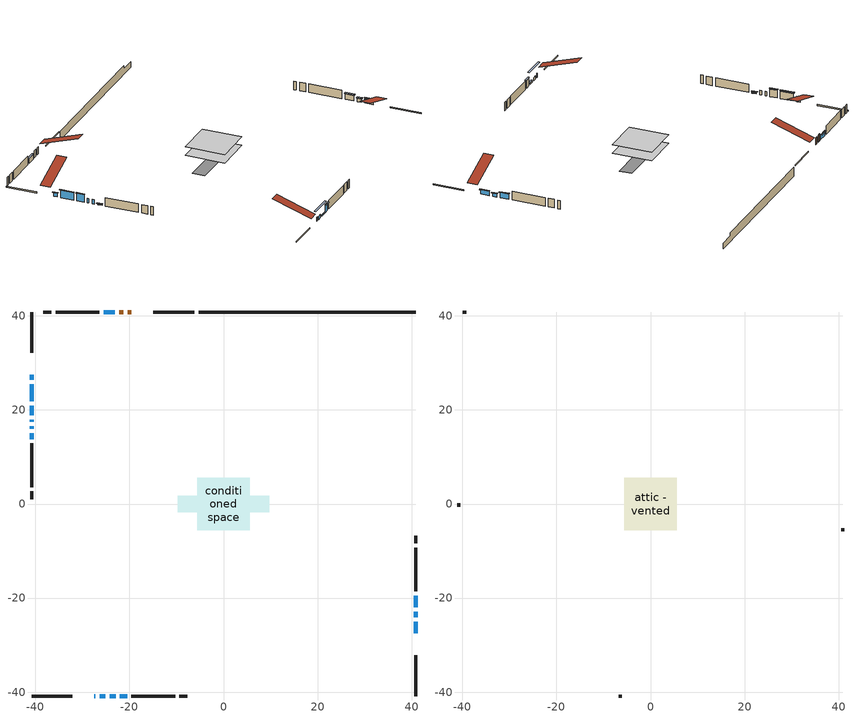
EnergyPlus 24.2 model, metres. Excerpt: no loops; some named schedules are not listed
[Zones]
conditioned space
 floor outside (Floor1 construction): -3.5,-3.5 -3.5,3.5 3.5,3.5 3.5,-3.5 z0.91
 floor adiabatic (AdiabaticFloorConstruction): -5.58,-5.58 -5.58,5.58 5.58,5.58 5.58,-5.58 z0.91
 floor foundation (Slab1 construction): -9.74,-1.79 -9.74,1.79 9.74,1.79 9.74,-1.79 z-1.62
 wall outside (RimJoist1 construction): -6.24,40.82 -14.89,40.82 / -40.82,-40.82 -32.17,-40.82 / -40.82,40.82 -40.82,32.17 / 40.82,-40.82 40.82,-32.17 z0.91:1.21
 wall outside (AdiabaticWallConstruction 1): -19.61,40.82 -20.35,40.82 / -21.27,40.82 -22.14,40.82 z0.91:2.94
 wall outside (AdiabaticWallConstruction): -27.45,-40.82 -27.24,-40.82 / -40.82,17.96 -40.82,17.5 / -40.82,16.57 -40.82,15.96 / 40.82,-27.45 40.82,-25.01 / -23.07,40.82 -25.51,40.82 z0.91:2.13; -40.82,27.45 -40.82,26.38 z0.91:1.98; -40.82,25.45 -40.82,21.79 / -40.82,20.87 -40.82,18.88 / -22.02,-40.82 -20.49,-40.82 z0.91:3.04; -26.31,-40.82 -25.09,-40.82 / 40.82,-24.08 40.82,-22.86 z0.91:1.83; 40.82,-21.93 40.82,-19.49 z0.91:2.43; -24.17,-40.82 -22.94,-40.82 / -40.82,15.03 -40.82,13.81 z0.91:1.22
 wall outside (Wall1 construction): -26.44,40.82 -35.71,40.82 / -19.56,-40.82 -10.29,-40.82 / -40.82,12.88 -40.82,3.61 / 40.82,-18.56 40.82,-9.29 z0.91:3.35
 wall outside (Wall2 construction): -36.64,40.82 -38.28,40.82 / -9.36,-40.82 -7.72,-40.82 / -40.82,2.68 -40.82,1.04 / 40.82,-8.36 40.82,-6.72 z0.91:3.35
 wall foundation (FoundationWall1 construction): -5.31,40.82,-1.62 -5.31,40.82,0.91 36.21,40.82,0.91 36.21,40.82,0 40.82,40.82,0 40.82,40.82,-1.62
 window (WindowConstruction 10): -27.45,-40.82 -27.24,-40.82 z0.91:2.13
 window (WindowConstruction 7): -40.82,27.45 -40.82,26.38 z0.91:1.98
 window (WindowConstruction 8): -40.82,25.45 -40.82,21.79 z0.91:3.04
 window (WindowConstruction 9): -40.82,20.87 -40.82,18.88 z0.91:3.04
 window (WindowConstruction 11): -26.31,-40.82 -25.09,-40.82 z0.91:1.82
 window (WindowConstruction 12): -40.82,17.95 -40.82,17.5 z0.91:2.13
 window (WindowConstruction 13): -40.82,16.57 -40.82,15.96 z0.91:2.13
 window (WindowConstruction): 40.82,-27.45 40.82,-25.01 z0.91:2.13
 window (WindowConstruction 1): 40.82,-24.08 40.82,-22.86 z0.91:1.82
 window (WindowConstruction 2): 40.82,-21.93 40.82,-19.49 z0.91:2.43
 window (WindowConstruction 3): -23.07,40.82 -25.51,40.82 z0.91:2.13
 window (WindowConstruction 4): -24.17,-40.82 -22.95,-40.82 z0.91:1.21
 window (WindowConstruction 5): -22.02,-40.82 -20.49,-40.82 z0.91:3.04
 window (WindowConstruction 6): -40.82,15.03 -40.82,13.81 z0.91:1.21
 door (Door): -19.61,40.82 -20.34,40.82 z0.91:2.94
 door (Door 1): -21.27,40.82 -22.14,40.82 z0.91:2.94
 ceiling adiabatic (AdiabaticFloorConstruction): 5.58,-5.58 5.58,5.58 -5.58,5.58 -5.58,-5.58 z0.91
attic - vented
 floor to conditioned space (Floor2 construction Reversed): -5.58,-5.58 -5.58,5.58 5.58,5.58 5.58,-5.58 z3.35
 wall outside (Wall3 construction): -39.21,40.82 -39.89,40.82 / -6.79,-40.82 -6.11,-40.82 / -40.82,0.11 -40.82,-0.57 / 40.82,-5.79 40.82,-5.11 z0.91:3.35
 roof outside (Roof1 construction): -18.68,40.82,3.35 -18.68,29.95,6.97 -15.81,29.95,6.97 -15.81,40.82,3.35; -28.38,-40.82,3.35 -28.38,-29.95,6.97 -31.24,-29.95,6.97 -31.24,-40.82,3.35; -40.82,28.38,3.35 -29.95,28.38,6.97 -29.95,31.24,6.97 -40.82,31.24,3.35; 40.82,-28.38,3.35 29.95,-28.38,6.97 29.95,-31.24,6.97 40.82,-31.24,3.35
shading: -40.82,26.18 -40.82,27.65 -41.23,27.65 -41.23,26.18 z2.18; -40.82,21.59 -40.82,25.65 -41.23,25.65 -41.23,21.59 z3.24; -40.82,18.68 -40.82,21.07 -41.23,21.07 -41.23,18.68 z3.24; -22.39,-40.82 -29.01,-40.82 -29.01,-41.23 -22.39,-41.23 z4.52; 40.82,-24.81 40.82,-27.65 41.23,-27.65 41.23,-24.81 z2.33; 40.82,-22.66 40.82,-24.28 41.23,-24.28 41.23,-22.66 z2.03; 40.82,-19.29 40.82,-22.13 41.23,-22.13 41.23,-19.29 z2.64; -25.71,40.82 -22.87,40.82 -22.87,41.23 -25.71,41.23 z2.33; -22.74,-40.82 -24.37,-40.82 -24.37,-41.23 -22.74,-41.23 z1.42; -20.29,-40.82 -22.22,-40.82 -22.22,-41.23 -20.29,-41.23 z3.24; -40.82,13.61 -40.82,15.23 -41.23,15.23 -41.23,13.61 z1.42
[Building]
Building 1: Terrain=Suburbs
[Site:Location]
Toronto City Centre_ON: Latitude {deg}=43.63; Longitude {deg}=-79.39; Time Zone {hr}=-5; Elevation {m}=77; Keep Site Location Information=Yes
[Site:GroundTemperature:Shallow]
5.01852, 3.26908, 3.12898, 3.95918, 7.29196, 10.6092, 13.4851, 15.3069, 15.4617, 13.9799, 11.1774, 7.9619
[Site:WaterMainsTemperature]
Calculation Method=Schedule; Temperature Schedule=mains temperature schedule
[Material] Roughness=Rough; Thermal Absorptance=0.9
Name | Thickness {m} | Conductivity {W/m-K} | Density {kg/m3} | Specific Heat {J/kg-K} | Solar Absorptance | Visible Absorptance
asphalt or fiberglass shingles | 0.00635 | 0.162714 | 1121.4 | 1465.45 | 0.4 | 0.4
ceiling loosefill ins | 0.338667 | 0.0480833 | 16.02 | 1046.75 | 0.7 | 0.7
ceiling stud and cavity | 0.1397 | 0.313582 | 65.682 | 1177.47 | 0.7 | 0.7
concrete 4.0 in. | 0.1016 | 1.803125 | 2242.8 | 837.4 | 0.7 | 0.7
concrete 8.0 in. | 0.2032 | 1.803125 | 2242.8 | 837.4 | 0.7 | 0.7
door material | 0.04445 | 0.053851 | 512.64 | 1214.23 | 0.7 | 0.7
exterior vertical ins | 0.00838945 | 0.029427 | 32.04 | 1214.23 | 0.7 | 0.7
floor covering | 0.0127 | 0.0433444 | 54.468 | 1339.84 | 0.6 | 0.6
floor rigid ins; rim joist rigid ins | 0.051816 | 0.029427 | 32.04 | 1214.23 | 0.7 | 0.7
floor rigid ins 1; wall rigid ins | 0.512978 | 0.029427 | 32.04 | 1214.23 | 0.7 | 0.7
floor stud and cavity | 0.1397 | 0.0929885 | 92.3553 | 1139.71 | 0.7 | 0.7
floor stud and cavity 1 | 0.1397 | 1.75129 | 37.0049 | 1207.88 | 0.7 | 0.7
furniture material conditioned space 1 | 0.1524 | 0.115458 | 640.8 | 1214.23 | 0.6 | 0.6
gypsum board | 0.0127 | 0.160291 | 801 | 837.4 | 0.6 | 0.6
gypsum board 1 | 0.0127 | 0.160291 | 801 | 837.4 | 0.7 | 0.7
osb sheathing 0.5 in. | 0.0127 | 0.115458 | 512.64 | 1214.23 | 0.7 | 0.7
osb sheathing 0.75 in. | 0.01905 | 0.115458 | 512.64 | 1214.23 | 0.7 | 0.7
osb sheathing 2.0 in. | 0.0508 | 0.115458 | 512.64 | 1214.23 | 0.7 | 0.7
rim joist stud and cavity | 0.0508 | 0.0300027 | 125.044 | 1163.47 | 0.6 | 0.6
wall stud and cavity | 0.1397 | 0.0932297 | 139.0536 | 1170.24 | 0.7 | 0.7
wall stud and cavity 1 | 0.1397 | 0.111745 | 139.0536 | 1170.24 | 0.7 | 0.7
wall stud and cavity 2 | 0.0889 | 6.9971 | 50.32683 | 1063.81 | 0.6 | 0.6
wall stud and cavity 3 | 0.0889 | 0.380278 | 52.3479 | 1209.89 | 0.7 | 0.7
wall stud and cavity 4 | 0.0889 | 0.391764 | 83.0341 | 1211.67 | 0.7 | 0.7
wood siding | 0.0254 | 0.102417 | 544.68 | 1172.36 | 0.4 | 0.4
wood siding 1 | 0.00254 | 0.102417 | 544.68 | 1172.36 | 0.4 | 0.4
wood siding 2; wood siding 3; wood siding 4 | 0.0254 | 0.102417 | 544.68 | 1172.36 | 0.7 | 0.7
[WindowMaterial:SimpleGlazingSystem]
Name | U-Factor {W/m2-K} | Solar Heat Gain Coefficient
WindowMaterial | 2.89692 | 0.69
WindowMaterial 1 | 2.93609 | 0.65
WindowMaterial 10 | 2.97868 | 0.61
WindowMaterial 11 | 2.96789 | 0.62
WindowMaterial 2 | 2.88499 | 0.7
WindowMaterial 3 | 2.92076 | 0.67
WindowMaterial 4 | 3.063281 | 0.53
WindowMaterial 5 | 2.98152 | 0.58
WindowMaterial 6 | 2.93325 | 0.65
WindowMaterial 7 | 2.92644 | 0.64
WindowMaterial 8 | 2.96789 | 0.6
WindowMaterial 9 | 3.026374 | 0.54
[Construction]
AdiabaticFloorConstruction: floor stud and cavity 1, floor rigid ins 1, osb sheathing 0.75 in., floor covering
AdiabaticWallConstruction: wood siding 3, wall rigid ins, wall stud and cavity 3, gypsum board
AdiabaticWallConstruction 1: wood siding 4, wall rigid ins, wall stud and cavity 3, gypsum board
Door; Door 1: door material
Floor1 construction: floor stud and cavity, floor rigid ins, osb sheathing 0.75 in., floor covering
Floor2 construction Reversed: gypsum board, ceiling stud and cavity, ceiling loosefill ins
FoundationWall1 construction: concrete 8.0 in., gypsum board 1
furniture construction conditioned space 1: furniture material conditioned space 1
PartitionWallConstruction: gypsum board, wall stud and cavity 4, gypsum board
RimJoist1 construction: wood siding 2, rim joist rigid ins, osb sheathing 2.0 in., rim joist stud and cavity
Roof1 construction: asphalt or fiberglass shingles
Slab1 construction: concrete 4.0 in.
Wall1 construction: wood siding, osb sheathing 0.5 in., wall stud and cavity, gypsum board
Wall2 construction: wood siding, osb sheathing 0.5 in., wall stud and cavity 1, gypsum board
Wall3 construction: wood siding 1, wall stud and cavity 2
WindowConstruction: WindowMaterial
WindowConstruction 1; WindowConstruction 11: WindowMaterial 1
WindowConstruction 10: WindowMaterial 9
WindowConstruction 12: WindowMaterial 10
WindowConstruction 13: WindowMaterial 11
WindowConstruction 2: WindowMaterial 2
WindowConstruction 3: WindowMaterial 3
WindowConstruction 4; WindowConstruction 6: WindowMaterial 4
WindowConstruction 5: WindowMaterial 5
WindowConstruction 7: WindowMaterial 6
WindowConstruction 8: WindowMaterial 7
WindowConstruction 9: WindowMaterial 8
[Zone] Multiplier=1; Part of Total Floor Area=Yes
Name | Volume {m3}
attic - vented | 73.3655
conditioned space | 503.9
[Space]
Name | Zone | Volume {m3}
attic - vented 1 | attic - vented | 73.3655
conditioned space 1 | conditioned space | 503.9
[ZoneInfiltration:EffectiveLeakageArea]
infil attic - vented 1: Zone or Space=attic - vented 1; Schedule=Always On Discrete; Effective Air Leakage Area {cm2}=5249.26; Stack Coefficient=0.000421645; Wind Coefficient=1.38737e-05
[ZoneMixing]
whole house fan mix: Zone or Space=attic - vented; Schedule=Always On Continuous; Design Flow Rate Calculation Method=Flow/Zone; Design Flow Rate {m3/s}=0; Source Zone or Space=conditioned space
[SurfaceProperty:ExposedFoundationPerimeter]
Slab1: Exposed Perimeter Calculation Method=TotalExposedPerimeter; Total Exposed Perimeter {m}=46.128
[InternalMass] Zone or ZoneList=conditioned space; Space or SpaceList=conditioned space 1
Name | Construction | Surface Area {m2}
furniture mass conditioned space 1 | furniture construction conditioned space 1 | 97.376
partition wall mass | PartitionWallConstruction | 243.44
[Lights]
interior lighting: Zone or ZoneList or Space or SpaceList=conditioned space 1; Schedule=interior lighting schedule; Design Level Calculation Method=LightingLevel; Lighting Level {W}=343.2; Return Air Fraction=0; Fraction Radiant=0.6; Fraction Visible=0.2; Fraction Replaceable=1
[People]
occupants: Zone or ZoneList or Space or SpaceList=conditioned space 1; Number of People Schedule=occupants schedule; Number of People Calculation Method=People; Number of People=3; Fraction Radiant=0.314171; Sensible Heat Fraction=0.56303; Activity Level Schedule=occupants activity schedule; Carbon Dioxide Generation Rate {m3/s-W}=0; Enable ASHRAE 55 Comfort Warnings=No; Mean Radiant Temperature Calculation Type=EnclosureAveraged
[ElectricEquipment] Zone or ZoneList or Space or SpaceList=conditioned space 1; Design Level Calculation Method=EquipmentLevel
Name | Schedule | Design Level {W} | Fraction Latent | Fraction Radiant | Fraction Lost
clothes dryer | clothes dryer schedule | 140.772 | 0.015 | 0.081 | 0.85
clothes washer | clothes washer schedule | 32.1985 | 0.03 | 0.162 | 0.7
cooking range | cooking range schedule | 215.147 | 0.08 | 0.432 | 0.2
dishwasher | dishwasher schedule | 66.8632 | 0.3 | 0.18 | 0.4
fridge | fridge schedule | 72.9452 | 0 | 0.6 | 0
mech vent bath fan 0 | mech vent bath fan 0 schedule | 50.2 | 0 | 0 | 1
mech vent bath fan 1 | mech vent bath fan 1 schedule | 50.2 | 0 | 0 | 1
mech vent house fan | mech vent house fan schedule | 0 | 0 | 0 | 1
mech vent house fan cfis | mech vent house fan cfis schedule | 0 | 0 | 0 | 0
misc plug loads | misc plug loads schedule | 494.7 | 0.045 | 0.513 | 0.1
whole house fan | Always On Discrete | 0 | 0 | 0 | 1
[OtherEquipment] Zone or ZoneList or Space or SpaceList=conditioned space 1; Design Level Calculation Method=EquipmentLevel
Name | Fuel Type | Schedule | Design Level {W} | Fraction Latent | Fraction Radiant | Fraction Lost
clothes dryer 1 | Electricity | clothes dryer schedule | 0 | 0.015 | 0.081 | 0.85
cooking range 1 | Electricity | cooking range schedule | 0 | 0.08 | 0.432 | 0.2
general water use latent | None | general water use schedule | 62.594 | 1 | 0 | 0
general water use sensible | None | general water use schedule | -61.6891 | 0 | 0.6 | 0
mech vent house fan latent load | None | Always On Discrete | 0 | 1 | 0 | 0
mech vent house fan sensible load | None | Always On Discrete | 0 | 0 | 0 | 0
water heater energy adjustment1 | Electricity | Always On Discrete | 0.01 | 0 | 0 | 1
[ZoneInfiltration:DesignFlowRate] Zone or ZoneList or Space or SpaceList=conditioned space 1; Schedule=Always On Discrete; Design Flow Rate Calculation Method=Flow/Zone; Design Flow Rate {m3/s}=0
infil flow; natural vent flow; whole house fan flow
[AvailabilityManager:Scheduled]
central ac and furnace airloop Availability Manager: Schedule=Always On Discrete
[Foundation:Kiva]
Foundation Kiva 1: Initial Indoor Air Temperature {C}=18; Wall Height Above Grade {m}=0.90998; Wall Depth Below Slab {m}=0.2032; Custom Block Material Name 1=exterior vertical ins; Custom Block Depth 1 {m}=2.52999; Custom Block X Position 1 {m}=0.2159; Custom Block Z Position 1 {m}=0
[Foundation:Kiva:Settings]
Soil Conductivity {W/m-K}=0.849921; Soil Density {kg/m3}=1842.3; Soil Specific Heat {J/kg-K}=418.7; Ground Solar Absorptivity=0.9; Ground Thermal Absorptivity=0.9; Ground Surface Roughness {m}=0.03; Far-Field Width {m}=40; Deep-Ground Boundary Condition=ZeroFlux; Deep-Ground Depth {m}=40; Minimum Cell Dimension {m}=0.2; Maximum Cell Growth Coefficient=3; Simulation Timestep=Timestep
[Exterior:Lights]
exterior lighting: Schedule=exterior lighting schedule; Design Level {W}=75.6
[EnergyManagementSystem:GlobalVariable]
central_ac_and_furnace_airloop_Fan_RTF
infil_program_Qfan
infil_program_Qinf
natural_vent_program_Qnv
natural_vent_program_Qwhf
[EnergyManagementSystem:Sensor]
Name | Output:Variable or Output:Meter Index Key | Output:Variable or Output:Meter
airflow_gain | infil flow | Infiltration Sensible Heat Gain Energy
airflow_gain_1 | natural vent flow | Infiltration Sensible Heat Gain Energy
airflow_gain_2 | whole house fan flow | Infiltration Sensible Heat Gain Energy
airflow_loss | infil flow | Infiltration Sensible Heat Loss Energy
airflow_loss_1 | natural vent flow | Infiltration Sensible Heat Loss Energy
airflow_loss_2 | whole house fan flow | Infiltration Sensible Heat Loss Energy
clg_load_cond |  | Cooling:EnergyTransfer:Zone:CONDITIONED SPACE
clg_sp_s; clg_sp_s_1 | cooling setpoint | Schedule Value
clothes_dryer_exhaust_0_sch_s | clothes dryer exhaust 0 schedule | Schedule Value
cool_season | cooling season schedule | Schedule Value
htg_load_cond |  | Heating:EnergyTransfer:Zone:CONDITIONED SPACE
htg_sp_s; htg_sp_s_1 | heating setpoint | Schedule Value
ig_ee_conv | clothes dryer | Electric Equipment Convective Heating Energy
ig_ee_conv_2 | cooking range | Electric Equipment Convective Heating Energy
ig_ee_conv_4 | fridge | Electric Equipment Convective Heating Energy
ig_ee_conv_5 | misc plug loads | Electric Equipment Convective Heating Energy
ig_ee_conv_6 | whole house fan | Electric Equipment Convective Heating Energy
ig_ee_rad | clothes dryer | Electric Equipment Radiant Heating Energy
ig_ee_rad_2 | cooking range | Electric Equipment Radiant Heating Energy
ig_ee_rad_4 | fridge | Electric Equipment Radiant Heating Energy
ig_ee_rad_5 | misc plug loads | Electric Equipment Radiant Heating Energy
ig_ee_rad_6 | whole house fan | Electric Equipment Radiant Heating Energy
ig_lgt_conv | interior lighting | Lights Convective Heating Energy
ig_lgt_rad | interior lighting | Lights Radiant Heating Energy
ig_lgt_vis | interior lighting | Lights Visible Radiation Heating Energy
ig_oe_conv | clothes dryer 1 | Other Equipment Convective Heating Energy
ig_oe_conv_1 | cooking range 1 | Other Equipment Convective Heating Energy
ig_oe_conv_2 | general water use latent | Other Equipment Convective Heating Energy
ig_oe_conv_3 | general water use sensible | Other Equipment Convective Heating Energy
ig_oe_conv_4 | water heater energy adjustment1 | Other Equipment Convective Heating Energy
ig_oe_rad | clothes dryer 1 | Other Equipment Radiant Heating Energy
ig_oe_rad_1 | cooking range 1 | Other Equipment Radiant Heating Energy
ig_oe_rad_2 | general water use latent | Other Equipment Radiant Heating Energy
ig_oe_rad_3 | general water use sensible | Other Equipment Radiant Heating Energy
ig_oe_rad_4 | water heater energy adjustment1 | Other Equipment Radiant Heating Energy
ig_ppl_conv | occupants | People Convective Heating Energy
ig_ppl_rad | occupants | People Radiant Heating Energy
im_conv | furniture mass conditioned space 1 | Surface Inside Face Convection Heat Gain Energy
im_conv_1 | partition wall mass | Surface Inside Face Convection Heat Gain Energy
im_ig | furniture mass conditioned space 1 | Surface Inside Face Internal Gains Radiation Heat Gain Energy
im_ig_1 | partition wall mass | Surface Inside Face Internal Gains Radiation Heat Gain Energy
im_lgt | furniture mass conditioned space 1 | Surface Inside Face Lights Radiation Heat Gain Energy
im_lgt_1 | partition wall mass | Surface Inside Face Lights Radiation Heat Gain Energy
im_sol | furniture mass conditioned space 1 | Surface Inside Face Solar Radiation Heat Gain Energy
im_sol_1 | partition wall mass | Surface Inside Face Solar Radiation Heat Gain Energy
im_surf | furniture mass conditioned space 1 | Surface Inside Face Net Surface Thermal Radiation Heat Gain Energy
im_surf_1 | partition wall mass | Surface Inside Face Net Surface Thermal Radiation Heat Gain Energy
mech_vent_bath_fan_0_sch_s | mech vent bath fan 0 schedule | Schedule Value
mech_vent_bath_fan_1_sch_s | mech vent bath fan 1 schedule | Schedule Value
mv_conv | mech vent bath fan 0 | Electric Equipment Convective Heating Energy
mv_conv_1 | mech vent bath fan 1 | Electric Equipment Convective Heating Energy
mv_conv_2 | mech vent house fan | Electric Equipment Convective Heating Energy
mv_conv_3 | mech vent house fan cfis | Electric Equipment Convective Heating Energy
mv_conv_4 | mech vent house fan latent load | Other Equipment Convective Heating Energy
mv_conv_5 | mech vent house fan sensible load | Other Equipment Convective Heating Energy
mv_rad | mech vent bath fan 0 | Electric Equipment Radiant Heating Energy
mv_rad_1 | mech vent bath fan 1 | Electric Equipment Radiant Heating Energy
mv_rad_2 | mech vent house fan | Electric Equipment Radiant Heating Energy
mv_rad_3 | mech vent house fan cfis | Electric Equipment Radiant Heating Energy
mv_rad_4 | mech vent house fan latent load | Other Equipment Radiant Heating Energy
mv_rad_5 | mech vent house fan sensible load | Other Equipment Radiant Heating Energy
natural_vent_s | natural vent schedule | Schedule Value
out_pb_s |  | Site Outdoor Air Barometric Pressure
out_wt_s |  | Site Outdoor Air Humidity Ratio
site_vw_s |  | Site Wind Speed
ss_back_out | Window1 | Surface Window Shortwave from Zone Back Out Window Heat Transfer Rate
ss_back_out_1 | Window10 | Surface Window Shortwave from Zone Back Out Window Heat Transfer Rate
ss_back_out_10 | Window5 | Surface Window Shortwave from Zone Back Out Window Heat Transfer Rate
ss_back_out_11 | Window7 | Surface Window Shortwave from Zone Back Out Window Heat Transfer Rate
ss_back_out_12 | Window8 | Surface Window Shortwave from Zone Back Out Window Heat Transfer Rate
ss_back_out_13 | Window9 | Surface Window Shortwave from Zone Back Out Window Heat Transfer Rate
ss_back_out_2 | Window11 | Surface Window Shortwave from Zone Back Out Window Heat Transfer Rate
ss_back_out_3 | Window12 | Surface Window Shortwave from Zone Back Out Window Heat Transfer Rate
ss_back_out_4 | Window13 | Surface Window Shortwave from Zone Back Out Window Heat Transfer Rate
ss_back_out_5 | Window14 | Surface Window Shortwave from Zone Back Out Window Heat Transfer Rate
ss_back_out_6 | Window15 | Surface Window Shortwave from Zone Back Out Window Heat Transfer Rate
ss_back_out_7 | Window2 | Surface Window Shortwave from Zone Back Out Window Heat Transfer Rate
ss_back_out_8 | Window3 | Surface Window Shortwave from Zone Back Out Window Heat Transfer Rate
ss_back_out_9 | Window4 | Surface Window Shortwave from Zone Back Out Window Heat Transfer Rate
ss_conv | Door1 | Surface Inside Face Convection Heat Gain Energy
ss_conv_1 | Door2 | Surface Inside Face Convection Heat Gain Energy
ss_conv_10 | Window3 | Surface Inside Face Convection Heat Gain Energy
ss_conv_11 | Window4 | Surface Inside Face Convection Heat Gain Energy
ss_conv_12 | Window5 | Surface Inside Face Convection Heat Gain Energy
ss_conv_13 | Window7 | Surface Inside Face Convection Heat Gain Energy
ss_conv_14 | Window8 | Surface Inside Face Convection Heat Gain Energy
ss_conv_15 | Window9 | Surface Inside Face Convection Heat Gain Energy
ss_conv_2 | Window1 | Surface Inside Face Convection Heat Gain Energy
ss_conv_3 | Window10 | Surface Inside Face Convection Heat Gain Energy
ss_conv_4 | Window11 | Surface Inside Face Convection Heat Gain Energy
ss_conv_5 | Window12 | Surface Inside Face Convection Heat Gain Energy
ss_conv_6 | Window13 | Surface Inside Face Convection Heat Gain Energy
ss_conv_7 | Window14 | Surface Inside Face Convection Heat Gain Energy
ss_conv_8 | Window15 | Surface Inside Face Convection Heat Gain Energy
ss_conv_9 | Window2 | Surface Inside Face Convection Heat Gain Energy
ss_ig | Door1 | Surface Inside Face Internal Gains Radiation Heat Gain Energy
ss_ig_1 | Door2 | Surface Inside Face Internal Gains Radiation Heat Gain Energy
ss_ig_10 | Window3 | Surface Inside Face Internal Gains Radiation Heat Gain Energy
ss_ig_11 | Window4 | Surface Inside Face Internal Gains Radiation Heat Gain Energy
ss_ig_12 | Window5 | Surface Inside Face Internal Gains Radiation Heat Gain Energy
ss_ig_13 | Window7 | Surface Inside Face Internal Gains Radiation Heat Gain Energy
ss_ig_14 | Window8 | Surface Inside Face Internal Gains Radiation Heat Gain Energy
ss_ig_15 | Window9 | Surface Inside Face Internal Gains Radiation Heat Gain Energy
ss_ig_2 | Window1 | Surface Inside Face Internal Gains Radiation Heat Gain Energy
ss_ig_3 | Window10 | Surface Inside Face Internal Gains Radiation Heat Gain Energy
ss_ig_4 | Window11 | Surface Inside Face Internal Gains Radiation Heat Gain Energy
ss_ig_5 | Window12 | Surface Inside Face Internal Gains Radiation Heat Gain Energy
ss_ig_6 | Window13 | Surface Inside Face Internal Gains Radiation Heat Gain Energy
ss_ig_7 | Window14 | Surface Inside Face Internal Gains Radiation Heat Gain Energy
ss_ig_8 | Window15 | Surface Inside Face Internal Gains Radiation Heat Gain Energy
ss_ig_9 | Window2 | Surface Inside Face Internal Gains Radiation Heat Gain Energy
ss_lgt | Door1 | Surface Inside Face Lights Radiation Heat Gain Energy
ss_lgt_1 | Door2 | Surface Inside Face Lights Radiation Heat Gain Energy
ss_sol | Door1 | Surface Inside Face Solar Radiation Heat Gain Energy
ss_sol_1 | Door2 | Surface Inside Face Solar Radiation Heat Gain Energy
ss_surf | Door1 | Surface Inside Face Net Surface Thermal Radiation Heat Gain Energy
ss_surf_1 | Door2 | Surface Inside Face Net Surface Thermal Radiation Heat Gain Energy
ss_surf_10 | Window3 | Surface Inside Face Net Surface Thermal Radiation Heat Gain Energy
ss_surf_11 | Window4 | Surface Inside Face Net Surface Thermal Radiation Heat Gain Energy
ss_surf_12 | Window5 | Surface Inside Face Net Surface Thermal Radiation Heat Gain Energy
ss_surf_13 | Window7 | Surface Inside Face Net Surface Thermal Radiation Heat Gain Energy
ss_surf_14 | Window8 | Surface Inside Face Net Surface Thermal Radiation Heat Gain Energy
ss_surf_15 | Window9 | Surface Inside Face Net Surface Thermal Radiation Heat Gain Energy
ss_surf_2 | Window1 | Surface Inside Face Net Surface Thermal Radiation Heat Gain Energy
ss_surf_3 | Window10 | Surface Inside Face Net Surface Thermal Radiation Heat Gain Energy
ss_surf_4 | Window11 | Surface Inside Face Net Surface Thermal Radiation Heat Gain Energy
ss_surf_5 | Window12 | Surface Inside Face Net Surface Thermal Radiation Heat Gain Energy
ss_surf_6 | Window13 | Surface Inside Face Net Surface Thermal Radiation Heat Gain Energy
ss_surf_7 | Window14 | Surface Inside Face Net Surface Thermal Radiation Heat Gain Energy
ss_surf_8 | Window15 | Surface Inside Face Net Surface Thermal Radiation Heat Gain Energy
ss_surf_9 | Window2 | Surface Inside Face Net Surface Thermal Radiation Heat Gain Energy
ss_trans_in | Window1 | Surface Window Transmitted Solar Radiation Rate
ss_trans_in_1 | Window10 | Surface Window Transmitted Solar Radiation Rate
ss_trans_in_10 | Window5 | Surface Window Transmitted Solar Radiation Rate
ss_trans_in_11 | Window7 | Surface Window Transmitted Solar Radiation Rate
ss_trans_in_12 | Window8 | Surface Window Transmitted Solar Radiation Rate
